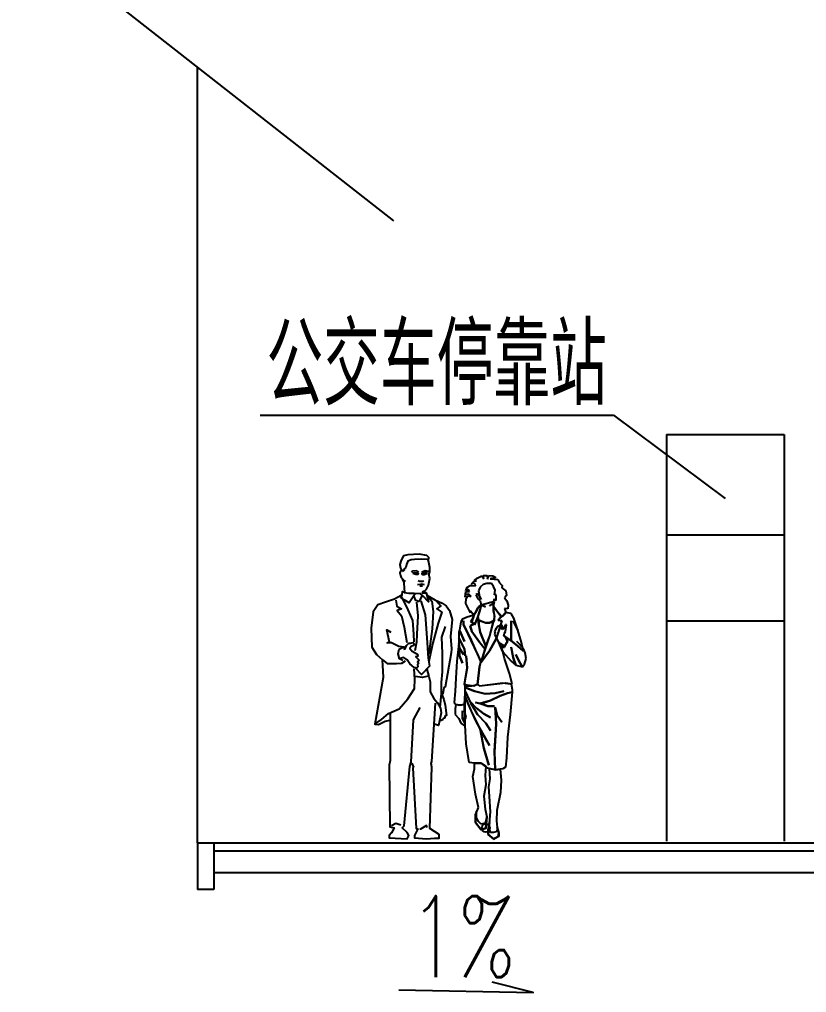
# Model space of a CAD drawing. Extents: x -941089 to 947074, y -2579987 to 8.
# Drawn here: x 2060.48 to 2089.61, y -215.67 to -179.67 of the extents above; entities that cross this region are included whole.
import ezdxf

# ---------------------------------------------------------------- set-up
doc = ezdxf.new("R2010")
doc.units = 0
doc.header["$LTSCALE"] = 5
doc.header["$PDMODE"] = 32
doc.header["$PDSIZE"] = 0.3
doc.layers.get('0').update_dxf_attribs({"linetype": 'CONTINUOUS'})
for name, color, linetype in [('PP-MAN', 7, 'CONTINUOUS'), ('尺寸', 2, 'CONTINUOUS'), ('文字', 7, 'CONTINUOUS'), ('道路结构', 7, 'CONTINUOUS'), ('钢筋', 1, 'CONTINUOUS')]:
    doc.layers.add(name, color=color, linetype=linetype)
doc.styles.get("Standard").update_dxf_attribs({"font": 'simplex1.shx', "width": 0.7, "bigfont": 'hztxt.shx'})

# ---------------------------------------------------------------- blocks, each defined once
blk = doc.blocks.new('M_G98RBK')
at = {"linetype": 'Continuous'}
for p, q in [((-47.1, 1931.7), (-70, 1919.5)), ((-19.6, 1936.3), (-47.1, 1931.7)), ((-8.9, 1908.8), (-19.6, 1936.3)), ((-5.8, 1936.3), (-8.9, 1908.8)), ((23.2, 1936.3), (-5.8, 1936.3)), ((17.1, 1910.3), (23.2, 1936.3)), ((32.4, 1931.7), (17.1, 1910.3)), ((67.5, 1914.9), (32.4, 1931.7)), ((-97.5, 1881.3), (-115.8, 1863)), ((-115.8, 1863), (-114.3, 1844.6)), ((-83.7, 1905.7), (-97.5, 1881.3)), ((-28.7, 1910.3), (-83.7, 1905.7)), ((-70, 1919.5), (-28.7, 1910.3)), ((-51.7, 1855.3), (-37.9, 1876.7)), ((-37.9, 1876.7), (-4.3, 1876.7)), ((-4.3, 1876.7), (23.2, 1869.1)), ((23.2, 1869.1), (44.6, 1849.2)), ((85.8, 1899.6), (67.5, 1914.9)), ((72.1, 1895), (85.8, 1899.6)), ((90.4, 1896.6), (72.1, 1895)), ((78.2, 1859.9), (81.3, 1873.6)), ((117.9, 1863), (78.2, 1859.9)), ((81.3, 1873.6), (101.1, 1878.2)), ((110.3, 1869.1), (90.4, 1896.6)), ((101.1, 1878.2), (110.3, 1869.1)), ((140.9, 1849.2), (117.9, 1863)), ((-143.3, 1823.2), (-147.9, 1789.6)), ((-147.9, 1789.6), (-134.2, 1771.3)), ((-114.3, 1844.6), (-143.3, 1823.2)), ((-73, 1794.2), (-59.3, 1794.2)), ((-73, 1752.9), (-73, 1794.2)), ((-65.4, 1827.8), (-51.7, 1855.3)), ((-59.3, 1794.2), (-65.4, 1827.8)), ((44.6, 1849.2), (58.4, 1821.7)), ((58.4, 1821.7), (50.7, 1780.4)), ((50.7, 1780.4), (64.5, 1800.3)), ((76.7, 1794.2), (62.9, 1763.6)), ((64.5, 1800.3), (76.7, 1794.2)), ((110.3, 1782), (128.6, 1798.8)), ((133.2, 1789.6), (110.3, 1782)), ((122.5, 1817.1), (133.2, 1835.5)), ((150, 1817.1), (122.5, 1817.1)), ((128.6, 1798.8), (150, 1795.7)), ((133.2, 1835.5), (150, 1821.7)), ((147, 1766.7), (133.2, 1789.6)), ((150, 1821.7), (140.9, 1849.2)), ((156.1, 1775.9), (150, 1817.1)), ((150, 1795.7), (156.1, 1775.9)), ((-151, 1748.4), (-160.1, 1716.3)), ((-160.1, 1716.3), (-157.1, 1690.3)), ((-134.2, 1771.3), (-151, 1748.4)), ((-59.3, 1766.7), (-73, 1752.9)), ((-51.7, 1731.6), (-59.3, 1766.7)), ((-59.3, 1745.3), (37, 1717.8)), ((-51.7, 1707.1), (-59.3, 1745.3)), ((-24.2, 1711.7), (-51.7, 1731.6)), ((-51.7, 1731.6), (-24.2, 1711.7)), ((-51.7, 1676.6), (-51.7, 1731.6)), ((37, 1720.9), (4.9, 1704.1)), ((4.9, 1704.1), (37, 1717.8)), ((37, 1759.1), (50.7, 1780.4)), ((50.7, 1780.4), (37, 1759.1)), ((46.1, 1748.4), (37, 1720.9)), ((37, 1717.8), (49.2, 1670.4)), ((37, 1717.8), (37, 1717.8)), ((37, 1717.8), (58.4, 1704.1)), ((37, 1717.8), (37, 1717.8)), ((44.6, 1684.2), (37, 1717.8)), ((37, 1717.8), (64.5, 1697.9)), ((62.9, 1763.6), (46.1, 1748.4)), ((133.2, 1694.9), (151.5, 1730)), ((151.5, 1730), (147, 1766.7)), ((-202.9, 1621.6), (-183.1, 1656.7)), ((-183.1, 1656.7), (-141.8, 1662.8)), ((-157.1, 1690.3), (-132.6, 1693.4)), ((-132.6, 1693.4), (-141.8, 1672)), ((-141.8, 1672), (-137.2, 1653.6)), ((-141.8, 1662.8), (-114.3, 1635.3)), ((-137.2, 1653.6), (-115.8, 1630.7)), ((-115.8, 1630.7), (-77.6, 1676.6)), ((-106.7, 1635.3), (-51.7, 1704.1)), ((-77.6, 1676.6), (-51.7, 1707.1)), ((-59.3, 1642.9), (-51.7, 1676.6)), ((-51.7, 1676.6), (-59.3, 1635.3)), ((-59.3, 1601.7), (-59.3, 1642.9)), ((-51.7, 1704.1), (-51.7, 1676.6)), ((64.5, 1621.6), (44.6, 1684.2)), ((49.2, 1670.4), (62.9, 1633.8)), ((58.4, 1704.1), (72.1, 1676.6)), ((64.5, 1697.9), (92, 1642.9)), ((72.1, 1676.6), (92, 1642.9)), ((92, 1642.9), (119.5, 1676.6)), ((105.7, 1594.1), (92, 1642.9)), ((92, 1642.9), (105.7, 1594.1)), ((92, 1642.9), (140.9, 1629.2)), ((114.9, 1661.3), (133.2, 1694.9)), ((119.5, 1676.6), (114.9, 1661.3)), ((-230.4, 1532.9), (-202.9, 1621.6)), ((-196.8, 1601.7), (-230.4, 1532.9)), ((-230.4, 1532.9), (-196.8, 1601.7)), ((-183.1, 1601.7), (-183.1, 1497.8)), ((-183.1, 1491.7), (-183.1, 1601.7)), ((-147.9, 1574.2), (-141.8, 1574.2)), ((-141.8, 1525.3), (-147.9, 1574.2)), ((-141.8, 1574.2), (-120.4, 1539.1)), ((-120.4, 1546.7), (-114.3, 1574.2)), ((-114.3, 1635.3), (-86.8, 1607.8)), ((-114.3, 1601.7), (-86.8, 1607.8)), ((-86.8, 1607.8), (-114.3, 1601.7)), ((-106.7, 1566.6), (-114.3, 1601.7)), ((-114.3, 1601.7), (-106.7, 1580.3)), ((-114.3, 1574.2), (-100.5, 1574.2)), ((-86.8, 1607.8), (-106.7, 1635.3)), ((-106.7, 1580.3), (-73, 1470.3)), ((-100.5, 1574.2), (-86.8, 1560.4)), ((-59.3, 1635.3), (-51.7, 1601.7)), ((-24.2, 1587.9), (-59.3, 1601.7)), ((-24.2, 1484), (-51.7, 1601.7)), ((-51.7, 1601.7), (-51.7, 1601.7)), ((-51.7, 1601.7), (-24.2, 1587.9)), ((-51.7, 1601.7), (-24.2, 1491.7)), ((-24.2, 1587.9), (9.5, 1587.9)), ((3.3, 1587.9), (-24.2, 1587.9)), ((58.4, 1607.8), (3.3, 1587.9)), ((9.5, 1587.9), (55.3, 1607.8)), ((44.6, 1519.2), (58.4, 1587.9)), ((53.8, 1574.2), (44.6, 1519.2)), ((55.3, 1607.8), (53.8, 1574.2)), ((62.9, 1633.8), (58.4, 1607.8)), ((58.4, 1607.8), (64.5, 1629.2)), ((58.4, 1607.8), (58.4, 1607.8)), ((58.4, 1587.9), (58.4, 1607.8)), ((64.5, 1629.2), (85.8, 1574.2)), ((85.8, 1574.2), (64.5, 1621.6)), ((113.3, 1594.1), (85.8, 1580.3)), ((85.8, 1580.3), (113.3, 1594.1)), ((85.8, 1580.3), (119.5, 1566.6)), ((119.5, 1566.6), (85.8, 1580.3)), ((92, 1635.3), (113.3, 1594.1)), ((113.3, 1594.1), (92, 1635.3)), ((168.4, 1574.2), (119.5, 1477.9)), ((133.2, 1505.4), (168.4, 1574.2)), ((140.9, 1629.2), (174.5, 1615.4)), ((168.4, 1601.7), (168.4, 1574.2)), ((168.4, 1574.2), (168.4, 1601.7)), ((174.5, 1615.4), (188.2, 1594.1)), ((188.2, 1594.1), (195.9, 1532.9)), ((-257.9, 1442.8), (-230.4, 1532.9)), ((-134.2, 1511.5), (-141.8, 1525.3)), ((-128, 1491.7), (-134.2, 1511.5)), ((-100.5, 1552.8), (-120.4, 1546.7)), ((-120.4, 1539.1), (-100.5, 1552.8)), ((-73, 1470.3), (-106.7, 1566.6)), ((-106.7, 1566.6), (-100.5, 1552.8)), ((-100.5, 1552.8), (-106.7, 1566.6)), ((-86.8, 1560.4), (-79.2, 1560.4)), ((-79.2, 1560.4), (-73, 1546.7)), ((-59.3, 1505.4), (-79.2, 1464.2)), ((-73, 1546.7), (-65.4, 1532.9)), ((-65.4, 1532.9), (-59.3, 1525.3)), ((-59.3, 1525.3), (-65.4, 1511.5)), ((-65.4, 1511.5), (-59.3, 1505.4)), ((44.6, 1519.2), (3.3, 1415.3)), ((3.3, 1415.3), (44.6, 1519.2)), ((37, 1429), (105.7, 1525.3)), ((105.7, 1525.3), (58.4, 1456.6)), ((64.5, 1360.3), (133.2, 1505.4)), ((119.5, 1566.6), (105.7, 1525.3)), ((105.7, 1525.3), (119.5, 1566.6)), ((160.7, 1450.4), (195.9, 1532.9)), ((195.9, 1532.9), (160.7, 1450.4)), ((195.9, 1532.9), (202, 1519.2)), ((202, 1519.2), (202, 1477.9)), ((-271.7, 1401.5), (-224.3, 1450.4)), ((-224.3, 1450.4), (-265.6, 1409.2)), ((-265.6, 1409.2), (-257.9, 1442.8)), ((-230.4, 1415.3), (-183.1, 1456.6)), ((-189.2, 1450.4), (-230.4, 1415.3)), ((-141.8, 1484), (-189.2, 1450.4)), ((-183.1, 1497.8), (-183.1, 1456.6)), ((-183.1, 1456.6), (-183.1, 1491.7)), ((-183.1, 1456.6), (-141.8, 1484)), ((-155.5, 1450.4), (-141.8, 1484)), ((-141.8, 1484), (-155.5, 1450.4)), ((-155.5, 1450.4), (-141.8, 1484)), ((-134.2, 1415.3), (-155.5, 1450.4)), ((-155.5, 1450.4), (-134.2, 1415.3)), ((-134.2, 1409.2), (-155.5, 1450.4)), ((-141.8, 1484), (-128, 1491.7)), ((-141.8, 1484), (-141.8, 1484)), ((-134.2, 1415.3), (-100.5, 1436.7)), ((-114.3, 1429), (-134.2, 1415.3)), ((-92.9, 1442.8), (-120.4, 1422.9)), ((-92.9, 1442.8), (-114.3, 1429)), ((-106.7, 1409.2), (-92.9, 1442.8)), ((-100.5, 1436.7), (-106.7, 1409.2)), ((-79.2, 1464.2), (-92.9, 1442.8)), ((-24.2, 1381.7), (-73, 1470.3)), ((-73, 1470.3), (-24.2, 1381.7)), ((-24.2, 1491.7), (17.1, 1367.9)), ((3.3, 1415.3), (-24.2, 1484)), ((58.4, 1456.6), (9.5, 1395.4)), ((9.5, 1395.4), (37, 1429)), ((119.5, 1477.9), (78.2, 1387.8)), ((160.7, 1395.4), (202, 1477.9)), ((202, 1477.9), (160.7, 1395.4)), ((195.9, 1409.2), (202, 1436.7)), ((202, 1436.7), (195.9, 1401.5)), ((202, 1477.9), (202, 1436.7)), ((202, 1436.7), (215.7, 1305.3)), ((-293.1, 1326.7), (-285.4, 1367.9)), ((-285.4, 1367.9), (-271.7, 1401.5)), ((-271.7, 1381.7), (-230.4, 1415.3)), ((-230.4, 1415.3), (-271.7, 1381.7)), ((-183.1, 1409.2), (-196.8, 1332.8)), ((-196.8, 1332.8), (-183.1, 1409.2)), ((-120.4, 1374), (-183.1, 1305.3)), ((-120.4, 1422.9), (-134.2, 1409.2)), ((-106.7, 1409.2), (-134.2, 1409.2)), ((-134.2, 1409.2), (-106.7, 1409.2)), ((-134.2, 1326.7), (-120.4, 1374)), ((-106.7, 1409.2), (-120.4, 1374)), ((-120.4, 1374), (-106.7, 1409.2)), ((-24.2, 1381.7), (37, 1299.2)), ((37, 1299.2), (-24.2, 1381.7)), ((37, 1299.2), (-24.2, 1381.7)), ((-24.2, 1381.7), (37, 1299.2)), ((9.5, 1395.4), (3.3, 1415.3)), ((37, 1299.2), (9.5, 1395.4)), ((17.1, 1367.9), (37, 1299.2)), ((78.2, 1387.8), (37, 1299.2)), ((37, 1299.2), (64.5, 1360.3)), ((154.6, 1346.5), (160.7, 1395.4)), ((160.7, 1395.4), (154.6, 1346.5)), ((168.4, 1354.2), (195.9, 1401.5)), ((195.9, 1401.5), (168.4, 1354.2)), ((195.9, 1346.5), (195.9, 1409.2)), ((195.9, 1401.5), (195.9, 1346.5)), ((-279.3, 1285.4), (-293.1, 1326.7)), ((-244.2, 1299.2), (-265.6, 1264)), ((-265.6, 1264), (-244.2, 1299.2)), ((-216.7, 1354.2), (-244.2, 1299.2)), ((-244.2, 1299.2), (-216.7, 1354.2)), ((-196.8, 1332.8), (-216.7, 1277.8)), ((-216.7, 1277.8), (-196.8, 1332.8)), ((-183.1, 1305.3), (-216.7, 1277.8)), ((-169.3, 1216.7), (-134.2, 1326.7)), ((37, 1312.9), (50.7, 1264)), ((50.7, 1264), (37, 1312.9)), ((147, 1346.5), (140.9, 1257.9)), ((140.9, 1257.9), (147, 1346.5)), ((174.5, 1291.5), (195.9, 1346.5)), ((195.9, 1346.5), (174.5, 1291.5)), ((215.7, 1305.3), (223.4, 1181.5)), ((-265.6, 1264), (-279.3, 1285.4)), ((-216.7, 1277.8), (-265.6, 1264)), ((-189.2, 1140.3), (-169.3, 1216.7)), ((50.7, 1264), (64.5, 1134.2)), ((64.5, 1134.2), (50.7, 1264)), ((140.9, 1257.9), (160.7, 1147.9)), ((160.7, 1140.3), (140.9, 1257.9)), ((-141.8, 1147.9), (-183.1, 1140.3)), ((-120.4, 1147.9), (-175.4, 1140.3)), ((50.7, 1126.5), (-141.8, 1147.9)), ((50.7, 1126.5), (-120.4, 1147.9)), ((160.7, 1147.9), (154.6, 1126.5)), ((223.4, 1181.5), (229.5, 1085.3)), ((-175.4, 1140.3), (-189.2, 1140.3)), ((-183.1, 1140.3), (-189.2, 1099)), ((-189.2, 1099), (-189.2, 1079.2)), ((-189.2, 1079.2), (-175.4, 914.2)), ((-155.5, 1071.5), (-189.2, 1079.2)), ((-189.2, 1079.2), (-155.5, 1071.5)), ((-183.1, 1140.3), (-183.1, 1140.3)), ((-100.5, 1051.7), (-155.5, 1071.5)), ((-155.5, 1071.5), (-100.5, 1051.7)), ((-128, 1085.3), (-65.4, 1071.5)), ((-65.4, 1071.5), (-128, 1085.3)), ((-65.4, 1071.5), (9.5, 1065.4)), ((9.5, 1065.4), (-65.4, 1071.5)), ((9.5, 1065.4), (85.8, 1085.3)), ((85.8, 1085.3), (9.5, 1065.4)), ((64.5, 1140.3), (50.7, 1126.5)), ((64.5, 1134.2), (50.7, 1126.5)), ((92, 1126.5), (64.5, 1140.3)), ((105.7, 1126.5), (64.5, 1134.2)), ((85.8, 1085.3), (154.6, 1112.8)), ((154.6, 1112.8), (85.8, 1085.3)), ((154.6, 1134.2), (92, 1126.5)), ((154.6, 1126.5), (105.7, 1126.5)), ((154.6, 1085.3), (113.3, 996.7)), ((119.5, 1010.4), (154.6, 1085.3)), ((154.6, 1126.5), (160.7, 1140.3)), ((154.6, 1112.8), (154.6, 1134.2)), ((154.6, 1071.5), (154.6, 1126.5)), ((154.6, 1085.3), (154.6, 1112.8)), ((154.6, 1044), (154.6, 1085.3)), ((160.7, 989), (154.6, 1071.5)), ((229.5, 1085.3), (237.1, 1002.8)), ((-31.8, 1016.5), (-100.5, 1051.7)), ((-100.5, 1051.7), (-31.8, 1016.5)), ((37, 996.7), (-31.8, 1016.5)), ((-31.8, 1016.5), (44.6, 996.7)), ((78.2, 1002.8), (44.6, 996.7)), ((44.6, 996.7), (78.2, 1002.8)), ((64.5, 914.2), (119.5, 1010.4)), ((72.1, 961.5), (119.5, 1010.4)), ((119.5, 1010.4), (72.1, 961.5)), ((154.6, 1044), (105.7, 927.9)), ((119.5, 961.5), (154.6, 1044)), ((154.6, 989), (154.6, 1044)), ((237.1, 1002.8), (223.4, 989)), ((-79.2, 906.5), (-65.4, 969.2)), ((-65.4, 969.2), (-79.2, 906.5)), ((-65.4, 969.2), (-73, 845.4)), ((-73, 845.4), (-65.4, 969.2)), ((-59.3, 975.3), (-10.4, 975.3)), ((-10.4, 975.3), (-59.3, 975.3)), ((-10.4, 975.3), (37, 996.7)), ((44.6, 996.7), (-10.4, 975.3)), ((17.1, 920.3), (72.1, 961.5)), ((72.1, 961.5), (17.1, 920.3)), ((113.3, 996.7), (64.5, 914.2)), ((78.2, 872.9), (119.5, 961.5)), ((147, 892.8), (160.7, 947.8)), ((154.6, 837.8), (154.6, 989)), ((160.7, 989), (195.9, 982.9)), ((195.9, 982.9), (160.7, 989)), ((160.7, 969.2), (160.7, 989)), ((160.7, 947.8), (160.7, 969.2)), ((174.5, 941.7), (174.5, 892.8)), ((174.5, 886.7), (174.5, 941.7)), ((195.9, 982.9), (223.4, 989)), ((223.4, 989), (195.9, 982.9)), ((223.4, 989), (229.5, 955.4)), ((223.4, 989), (223.4, 989)), ((229.5, 955.4), (229.5, 914.2)), ((-175.4, 914.2), (-155.5, 749.2)), ((-114.3, 859.2), (-79.2, 906.5)), ((-79.2, 906.5), (-114.3, 859.2)), ((-31.8, 892.8), (17.1, 920.3)), ((17.1, 920.3), (-31.8, 892.8)), ((3.3, 851.5), (64.5, 914.2)), ((64.5, 914.2), (3.3, 851.5)), ((44.6, 810.3), (78.2, 872.9)), ((105.7, 927.9), (50.7, 817.9)), ((154.6, 879), (147, 892.8)), ((174.5, 892.8), (154.6, 879)), ((154.6, 845.4), (174.5, 886.7)), ((202, 886.7), (188.2, 851.5)), ((229.5, 914.2), (202, 886.7)), ((-73, 845.4), (-59.3, 639.2)), ((-59.3, 645.3), (-73, 845.4)), ((-31.8, 796.5), (3.3, 851.5)), ((3.3, 851.5), (-31.8, 796.5)), ((50.7, 817.9), (-24.2, 686.5)), ((-24.2, 686.5), (44.6, 804.2)), ((17.1, 666.7), (44.6, 810.3)), ((44.6, 804.2), (17.1, 666.7)), ((147, 700.3), (154.6, 837.8)), ((160.7, 831.7), (154.6, 845.4)), ((188.2, 851.5), (160.7, 831.7)), ((-155.5, 749.2), (-147.9, 597.9)), ((-65.4, 507.8), (-59.3, 645.3)), ((-18, 542.9), (17.1, 666.7)), ((17.1, 666.7), (-18, 542.9)), ((127.1, 562.8), (147, 700.3)), ((-147.9, 597.9), (-141.8, 529.2)), ((-59.3, 639.2), (-65.4, 507.8)), ((-141.8, 529.2), (-120.4, 515.4)), ((-120.4, 515.4), (-65.4, 507.8)), ((-102.1, 512.4), (-109.7, 432.9)), ((-70, 507.8), (-102.1, 512.4)), ((-102.1, 512.4), (-102.1, 512.4)), ((-24.2, 518.5), (-70, 507.8)), ((-65.4, 507.8), (-10.4, 521.5)), ((-28.7, 443.6), (-24.2, 518.5)), ((-10.4, 521.5), (37, 556.7)), ((37, 556.7), (3.3, 535.3)), ((3.3, 535.3), (9.5, 466.5)), ((3.3, 535.3), (3.3, 535.3)), ((85.8, 556.7), (37, 556.7)), ((37, 556.7), (85.8, 556.7)), ((85.8, 556.7), (127.1, 562.8)), ((85.8, 515.4), (85.8, 556.7)), ((99.6, 460.4), (85.8, 515.4)), ((-109.7, 432.9), (-105.1, 341.2)), ((-18, 384), (-28.7, 443.6)), ((9.5, 466.5), (3.3, 397.8)), ((78.2, 329), (99.6, 460.4)), ((-24.2, 312.2), (-18, 384)), ((3.3, 397.8), (17.1, 315.3)), ((-105.1, 341.2), (-77.6, 211.4)), ((-31.8, 200.7), (-24.2, 312.2)), ((17.1, 315.3), (9.5, 219)), ((58.4, 232.8), (78.2, 329)), ((9.5, 219), (-4.3, 164)), ((78.2, 177.8), (58.4, 232.8)), ((-77.6, 211.4), (-74.6, 135)), ((-24.2, 115.1), (-31.8, 200.7)), ((-4.3, 164), (3.3, 136.5)), ((3.3, 81.5), (-4.3, 164)), ((-4.3, 164), (3.3, 81.5)), ((58.4, 130.4), (72.1, 157.9)), ((72.1, 157.9), (72.1, 205.3)), ((72.1, 205.3), (72.1, 205.3)), ((72.1, 205.3), (78.2, 177.8)), ((78.2, 177.8), (78.2, 122.8)), ((78.2, 122.8), (78.2, 177.8)), ((-92.9, 47.9), (-79.2, 89.1)), ((-80.7, 86.1), (-92.9, 43.3)), ((-74.6, 135), (-80.7, 86.1)), ((-79.2, 89.1), (-79.2, 67.8)), ((-31.8, 47.9), (-24.2, 75.4)), ((-24.2, 122.8), (-24.2, 122.8)), ((-18, 102.9), (-24.2, 122.8)), ((-24.2, 122.8), (-18, 89.1)), ((-13.5, 69.3), (-24.2, 115.1)), ((-24.2, 75.4), (-18, 102.9)), ((-18, 89.1), (-10.4, 67.8)), ((3.3, 136.5), (9.5, 116.6)), ((37, 67.8), (3.3, 81.5)), ((3.3, 81.5), (37, 67.8)), ((9.5, 116.6), (37, 109)), ((37, 109), (58.4, 130.4)), ((78.2, 122.8), (37, 67.8)), ((37, 67.8), (78.2, 122.8)), ((-86.8, 20.4), (-92.9, 47.9)), ((-92.9, 43.3), (-91.4, 20.4)), ((-91.4, 20.4), (-53.2, 2.1)), ((-51.7, -1), (-86.8, 20.4)), ((-79.2, 67.8), (-73, 54)), ((-73, 54), (-51.7, 47.9)), ((-53.2, 2.1), (-15, 37.2)), ((-51.7, 47.9), (-31.8, 47.9)), ((-10.4, 34.1), (-51.7, -1)), ((-15, 37.2), (-13.5, 69.3)), ((-10.4, 67.8), (-10.4, 34.1))]:
    blk.add_line(p, q, dxfattribs=at)
blk.add_point((3.3, 81.5))
at = {"width": 0.8, "flags": 9}
for tag in ['YSIZE', 'XSIZE']:
    blk.add_attdef(tag, (0, 0), '', height=0.5, dxfattribs=at)
blk = doc.blocks.new('A$C72CE4FB1')
blk.add_blockref('M_G98RBK', (293.1, 1))
blk = doc.blocks.new('B11000')
at = {"layer": 'PP-MAN', "color": 0, "linetype": 'ByBlock'}
for p, q in [((-0.0795, 1.6614), (-0.074, 1.6632)), ((-0.074, 1.6632), (-0.0685, 1.6568)), ((-0.0265, 1.6559), (-0.0219, 1.6605)), ((-0.0219, 1.6605), (-0.0137, 1.6578))]:
    blk.add_line(p, q, dxfattribs=at)
for points in [[(-0.0585, 1.5392), (-0.0648, 1.5492), (-0.074, 1.551), (-0.084, 1.5629), (-0.0959, 1.5866), (-0.1059, 1.6295), (-0.0986, 1.6578), (-0.1041, 1.6696), (-0.1041, 1.697), (-0.0968, 1.7389), (-0.0986, 1.7599), (-0.0858, 1.7727), (-0.0375, 1.7809), (0.0328, 1.7773), (0.0602, 1.77), (0.0748, 1.7444), (0.0822, 1.7171), (0.0785, 1.6942), (0.0721, 1.6815)], [(-0.095, 1.7417), (-0.0895, 1.7481), (-0.0512, 1.7499), (-0.0082, 1.749), (0.0118, 1.7453), (0.0319, 1.7371), (0.042, 1.7171), (0.0456, 1.6979), (0.0557, 1.6888), (0.0557, 1.6806), (0.0593, 1.6787)], [(-0.0977, 1.6724), (-0.0767, 1.6769), (-0.0557, 1.6687)], [(-0.0913, 1.6641), (-0.0703, 1.6651), (-0.0557, 1.6596), (-0.0594, 1.6541), (-0.0694, 1.655), (-0.0868, 1.6596)], [(-0.0356, 1.6678), (-0.0238, 1.6769), (0.0045, 1.6742), (0.0091, 1.6669)], [(0.0009, 1.6651), (-0.011, 1.666), (-0.0265, 1.6641), (-0.0338, 1.6596), (-0.0292, 1.6541), (-0.0174, 1.6532), (0.0009, 1.6596)], [(0.0593, 1.6714), (0.0639, 1.6778), (0.0721, 1.6806), (0.0785, 1.6742), (0.0822, 1.6651), (0.0794, 1.6477), (0.0739, 1.6349), (0.0639, 1.624), (0.0575, 1.6158), (0.052, 1.6131), (0.0502, 1.6185)], [(-0.0712, 1.5884), (-0.0557, 1.593), (-0.0475, 1.5921), (-0.0283, 1.5893)], [(-0.0648, 1.614), (-0.0621, 1.6094), (-0.042, 1.6103), (-0.032, 1.6149)], [(0.0675, 1.6258), (0.0584, 1.603), (0.0548, 1.5665), (0.0529, 1.5465)], [(-0.0872, 1.5244), (-0.1361, 1.4955), (-0.1829, 1.4755), (-0.2074, 1.4577), (-0.2274, 1.4288), (-0.2452, 1.3732), (-0.2341, 1.2665), (-0.2407, 1.1887), (-0.2385, 1.1642), (-0.2007, 0.9485), (-0.1918, 0.9441), (-0.1873, 0.9063), (-0.1806, 0.9063), (-0.174, 0.9063)], [(-0.0676, 1.5446), (-0.0758, 1.5446), (-0.0822, 1.5401), (-0.0959, 1.4826), (-0.0603, 1.52), (-0.0448, 1.5346), (-0.0137, 1.5337), (0.0246, 1.4762), (0.0557, 1.4963), (0.0739, 1.5081), (0.0685, 1.5264), (0.0657, 1.5474), (0.0566, 1.5465)], [(-0.074, 1.541), (-0.0749, 1.5382), (-0.0539, 1.5355)], [(-0.0585, 1.582), (-0.042, 1.5811)], [(0.052, 1.5465), (0.0557, 1.541), (0.0255, 1.5364), (-0.0092, 1.5364)], [(-0.145, 1.4911), (-0.174, 1.4577), (-0.1495, 1.4399), (-0.1806, 1.4177), (-0.1562, 1.3488), (-0.1228, 1.2265), (-0.1028, 1.1309), (-0.0983, 1.1086)], [(-0.0961, 1.5133), (-0.1183, 1.4866), (-0.125, 1.4221), (-0.1206, 1.3132), (-0.0983, 1.1575)], [(-0.0493, 1.4889), (-0.076, 1.4021), (-0.0872, 1.2576), (-0.0939, 1.1309), (-0.1028, 1.0797), (-0.0538, 1.0286), (-0.0182, 1.0664)], [(-0.0548, 1.52), (-0.0411, 1.4899), (-0.0347, 1.4844), (-0.0183, 1.4908), (-0.0073, 1.5173)], [(-0.0216, 1.4815), (-0.0291, 1.395), (-0.0234, 1.2803), (-0.0216, 1.2295), (-0.0103, 1.1768)], [(0.0708, 1.5111), (0.033, 1.4333), (0.0041, 1.3666), (-0.0026, 1.2798), (-0.0048, 1.2331)], [(0.1087, 1.4933), (0.102, 1.4555), (0.0731, 1.4399), (0.0998, 1.4288), (0.0731, 1.3955), (0.0553, 1.3243), (0.0397, 1.2287)], [(0.0753, 1.5222), (0.1153, 1.5), (0.1732, 1.48), (0.2199, 1.4644), (0.2489, 1.4199), (0.2622, 1.3176), (0.2578, 1.1998), (0.2289, 1.1531), (0.191, 1.1197), (0.1621, 1.0975), (0.1042, 1.0975), (0.0708, 1.0997), (0.0464, 1.1131)], [(-0.1695, 0.8218), (-0.1784, 0.9085), (-0.1784, 0.9774), (-0.1851, 1.0441), (-0.1851, 1.0997), (-0.1851, 1.1598), (-0.1806, 1.262), (-0.2029, 1.3288)], [(0.053, 1.1998), (0.0886, 1.2042), (0.1354, 1.2265), (0.1621, 1.2265), (0.1465, 1.2309), (0.1643, 1.3087), (0.1398, 1.2932)], [(0.0578, 1.1877), (0.0489, 1.189), (0.0401, 1.2105), (0.0274, 1.2244), (0.016, 1.2244), (-0.0017, 1.2282), (-0.0068, 1.2194), (-0.003, 1.2093), (0.0109, 1.2029), (0.0198, 1.1915), (0.0046, 1.1751), (-0.0271, 1.1561), (-0.0296, 1.1422), (-0.017, 1.1396), (-0.036, 1.1207), (-0.0347, 1.1131), (-0.0284, 1.108), (-0.0347, 1.0979), (-0.0271, 1.0903), (-0.0296, 1.0764), (-0.0233, 1.0675), (-0.0068, 1.0726), (0.0211, 1.0953), (0.0375, 1.1207), (0.0578, 1.1346), (0.0781, 1.1295)], [(0.0642, 1.1153), (0.0842, 1.1264), (0.0931, 1.1575), (0.0864, 1.1864), (0.0664, 1.1976), (0.053, 1.1998)], [(0.1932, 1.1153), (0.191, 1.0864), (0.1866, 1.0086), (0.24, 0.7173), (0.2155, 0.715), (0.1754, 0.735), (0.1443, 0.7417)], [(-0.0872, 1.0619), (-0.0983, 1.0152), (-0.1072, 0.9819), (-0.1072, 0.9196), (-0.1295, 0.8774), (-0.1539, 0.8507), (-0.1717, 0.8173), (-0.1762, 0.7884), (-0.1651, 0.7373), (-0.1584, 0.7084), (-0.1339, 0.7173)], [(0.2311, 0.7239), (0.1977, 0.7462), (0.1532, 0.784), (0.0864, 0.8129), (0.033, 0.8751), (-0.0093, 0.9396), (-0.0115, 0.9997), (-0.0071, 1.0641)], [(-0.0939, 1.0174), (-0.0582, 1.0086), (-0.0137, 1.0152)], [(-0.1791, 0.9029), (-0.193, 0.8713), (-0.2006, 0.8371), (-0.2095, 0.7713), (-0.2019, 0.7688), (-0.1968, 0.7549), (-0.188, 0.7536), (-0.1854, 0.7435), (-0.169, 0.7384)], [(0.0073, 0.4733), (-0.0031, 0.4473), (0.0021, 0.4447), (-0.0187, 0.0651), (-0.0291, 0.0625), (-0.0083, 0.0209), (-0.0083, 0.0053), (-0.0838, 0.0001), (-0.1332, 0.0027), (-0.1644, 0.0027), (-0.1644, 0.0261), (-0.1046, 0.0651), (-0.1176, 0.4473), (-0.1124, 0.4707), (-0.1176, 0.4837), (-0.141, 0.8477)], [(0.1426, 0.7905), (0.1426, 0.4889), (0.1504, 0.4603), (0.1452, 0.0755), (0.1192, 0.0677), (0.1348, 0.0365), (0.1504, 0.0209), (0.1504, 0.0053), (0.1114, 0.0027), (0.0359, 0.0001), (0.0255, 0.0209), (0.0359, 0.0391), (0.0672, 0.0677), (0.0567, 0.0807), (0.0203, 0.4525), (0.0125, 0.4785), (-0.0031, 0.7437), (-0.0447, 0.8217)], [(-0.089, 0.0703), (-0.0838, 0.0833), (-0.0473, 0.0599), (-0.0421, 0.0599)], [(0.0776, 0.0859), (0.1088, 0.0963), (0.1348, 0.0807)]]:
    blk.add_lwpolyline(points, dxfattribs=at)

msp = doc.modelspace()

# ---------------------------------------------------------------- linework, layer by layer
for p, q in [((2060.48285, -176.27498), (2074.32409, -187.11307)), ((2067.07019, -210.12218), (2067.07019, -181.43306)), ((2067.07019, -210.12218), (2067.07019, -181.47847)), ((2067.07019, -210.12218), (2092.29741, -210.12218)), ((2067.67019, -210.42218), (2092.29741, -210.42218)), ((2067.67019, -211.22218), (2092.29741, -211.22218))]:
    msp.add_line(p, q)
at = {"layer": '尺寸', "linetype": 'Continuous'}
for p, q in [((2069.38948, -194.31134), (2082.46193, -194.31134)), ((2082.46193, -194.31134), (2086.60088, -197.39203))]:
    msp.add_line(p, q, dxfattribs=at)
at = {"layer": '文字'}
msp.add_lwpolyline([(2074.52459, -215.56754), (2079.4898, -215.66684), (2077.97401, -215.27764)], dxfattribs=at)
at = {"layer": '道路结构'}
for p, q in [((2067.07019, -210.12218), (2067.07019, -211.85813)), ((2067.67019, -210.12218), (2067.67019, -211.85813)), ((2067.67019, -211.85813), (2067.07019, -211.85813))]:
    msp.add_line(p, q, dxfattribs=at)
at = {"layer": '钢筋', "linetype": 'Continuous'}
for p, q in [((2084.42671, -195.0171), (2084.42671, -210.0711)), ((2084.42671, -195.0171), (2088.77504, -195.0171)), ((2088.77504, -195.0171), (2088.77504, -210.0711)), ((2084.42671, -198.73246), (2088.77504, -198.73246)), ((2084.42671, -201.91689), (2088.77504, -201.91689))]:
    msp.add_line(p, q, dxfattribs=at)

# ---------------------------------------------------------------- block references
for name, p, xscale, yscale, zscale in [('B11000', (2075.04808, -209.97711), -5.910619607304398, 5.910619607303943, 5.910619607304046), ('A$C72CE4FB1', (2079.23604, -209.99628), -0.005039999983182497, 0.005040000019562285, 0.005040000000000003)]:
    msp.add_blockref(name, p, dxfattribs=dict(xscale=xscale, yscale=yscale, zscale=zscale))

# ---------------------------------------------------------------- texts
at = {"layer": '文字', "width": 0.7}
for s, p in [('公交车停靠站', (2069.61996, -193.93845)), ('1%', (2074.89802, -215.09679))]:
    msp.add_text(s, height=3, dxfattribs=at).set_placement(p)

doc.saveas('drawing.dxf')
